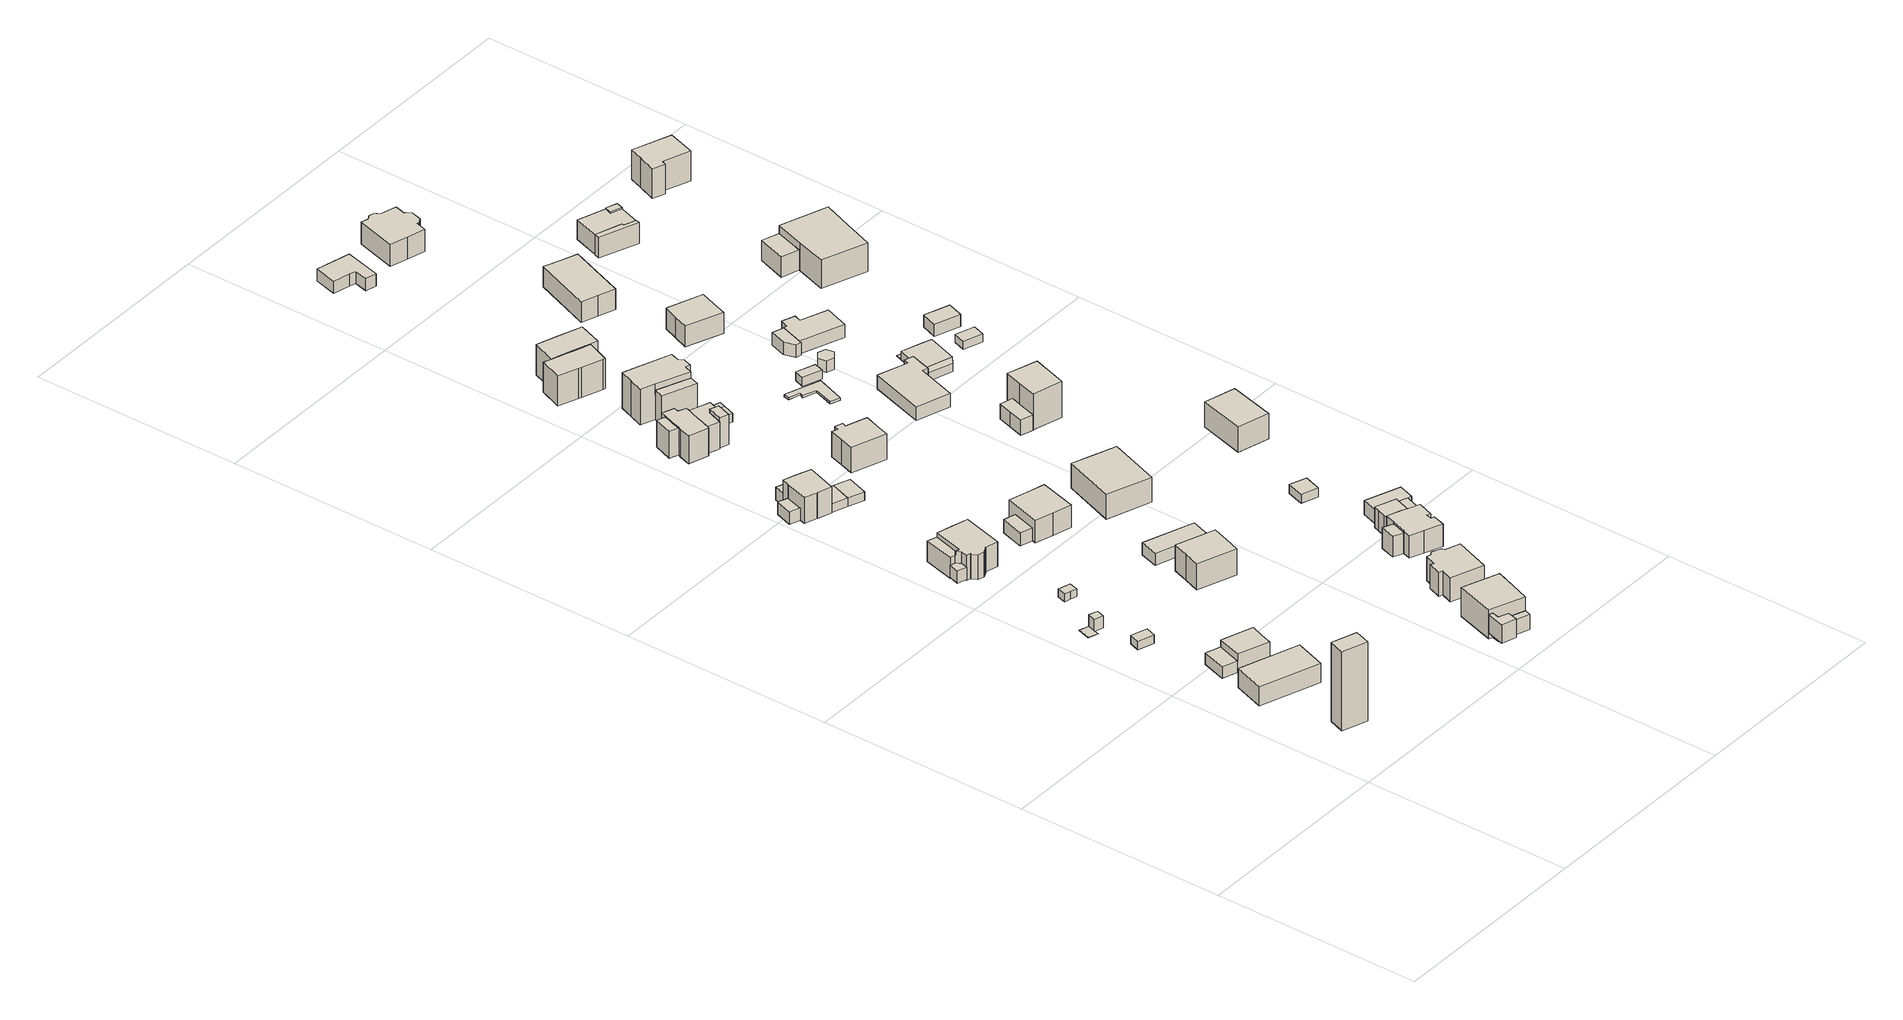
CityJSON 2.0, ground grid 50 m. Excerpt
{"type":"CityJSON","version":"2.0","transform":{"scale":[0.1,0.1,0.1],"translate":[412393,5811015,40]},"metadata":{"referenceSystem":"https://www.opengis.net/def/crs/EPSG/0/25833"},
"CityObjects":{
"building1":{"type":"Building","attributes":{"Gemeindeschluessel":"11000009","BezugspunktDach":"2200","function":"31001_2463","measuredHeight":19.42,"storeysAboveGround":1},"address":[{"country":"Germany","locality":"Berlin","thoroughfareNumber":"43 (1)","thoroughfareName":"Herzfelder Steig"}],"geometry":[{"type":"Solid","lod":"1","boundaries":[[[[0,1,2,3]],[[4,5,6,7]],[[4,7,3,2]],[[5,4,2,1]],[[6,5,1,0]],[[7,6,0,3]]]]}]},
"building2":{"type":"Building","attributes":{"Gemeindeschluessel":"11000009","BezugspunktDach":"2200","function":"31001_1010","measuredHeight":5.77,"storeysAboveGround":1},"address":[{"country":"Germany","locality":"Berlin","thoroughfareNumber":"45","thoroughfareName":"Herzfelder Steig"}],"geometry":[{"type":"Solid","lod":"1","boundaries":[[[[8,9,10,11]],[[12,13,14,15]],[[12,15,11,10]],[[13,12,10,9]],[[14,13,9,8]],[[15,14,8,11]]]]}]},
"building3":{"type":"Building","attributes":{"Gemeindeschluessel":"11000009","BezugspunktDach":"2200","function":"31001_2000","measuredHeight":0.095,"storeysAboveGround":1},"address":[{"country":"Germany","locality":"Berlin","thoroughfareNumber":"51 (2)","thoroughfareName":"Herzfelder Steig"}],"geometry":[{"type":"Solid","lod":"1","boundaries":[[[[16,17,18,19,20]],[[21,22,23,24,25]],[[21,25,20,19]],[[22,21,19,18]],[[23,22,18,17]],[[24,23,17,16]],[[25,24,16,20]]]]}]},
"building4":{"type":"Building","attributes":{"Gemeindeschluessel":"11000009","BezugspunktDach":"2200","function":"31001_1010","measuredHeight":2.14,"storeysAboveGround":1},"address":[{"country":"Germany","locality":"Berlin","thoroughfareNumber":"49","thoroughfareName":"Herzfelder Steig"}],"geometry":[{"type":"Solid","lod":"1","boundaries":[[[[26,27,28,29]],[[30,31,32,33]],[[30,33,29,28]],[[31,30,28,27]],[[32,31,27,26]],[[33,32,26,29]]]]}]},
"building5":{"type":"Building","attributes":{"Gemeindeschluessel":"11000009","function":"31001_1010"},"address":[{"country":"Germany","locality":"Berlin","thoroughfareNumber":"47","thoroughfareName":"Herzfelder Steig"}],"children":["building5-1","building5-2"]},
"building5-1":{"type":"BuildingPart","attributes":{"BezugspunktDach":"2200","measuredHeight":5.78,"storeysAboveGround":2},"parents":["building5"],"geometry":[{"type":"MultiSurface","lod":"1","boundaries":[[[34,35,36,37,38]],[[39,40,41,42,43]],[[44,45,38,37]],[[40,39,37,36]],[[41,40,36,35]],[[42,41,35,34]],[[43,42,34,38]],[[39,43,45,44]]]}]},
"building5-2":{"type":"BuildingPart","attributes":{"BezugspunktDach":"2200","measuredHeight":2.77,"storeysAboveGround":2},"parents":["building5"],"geometry":[{"type":"MultiSurface","lod":"1","boundaries":[[[45,44,46,47]],[[48,49,50,51]],[[48,51,47,46]],[[49,48,46,44]],[[50,49,39,43]],[[51,50,45,47]],[[43,39,44,45]]]}]},
"building6":{"type":"Building","attributes":{"Gemeindeschluessel":"11000009","BezugspunktDach":"2200","function":"51009_1610","measuredHeight":3,"storeysAboveGround":0},"address":[{"country":"Germany","locality":"Berlin"}],"geometry":[{"type":"Solid","lod":"1","boundaries":[[[[52,53,54,55]],[[22,56,57,23]],[[22,23,55,54]],[[56,22,54,53]],[[57,56,53,52]],[[23,57,52,55]]]]}]},
"building7":{"type":"Building","attributes":{"Gemeindeschluessel":"11000009","BezugspunktDach":"2200","function":"51009_1610","measuredHeight":3,"storeysAboveGround":0},"address":[{"country":"Germany","locality":"Berlin"}],"geometry":[{"type":"Solid","lod":"1","boundaries":[[[[58,59,60,61,62]],[[63,64,65,66,67]],[[63,67,62,61]],[[64,63,61,60]],[[65,64,60,59]],[[66,65,59,58]],[[67,66,58,62]]]]}]},
"building8":{"type":"Building","attributes":{"Gemeindeschluessel":"11000009","BezugspunktDach":"2200","function":"31001_1310","measuredHeight":2.53,"storeysAboveGround":1},"address":[{"country":"Germany","locality":"Berlin","thoroughfareNumber":"6 (1)","thoroughfareName":"Hohenberger Steig"}],"geometry":[{"type":"Solid","lod":"1","boundaries":[[[[68,69,70,71,72,73]],[[74,75,76,77,78,79]],[[74,79,73,72]],[[75,74,72,71]],[[76,75,71,70]],[[77,76,70,69]],[[78,77,69,68]],[[79,78,68,73]]]]}]},
"building9":{"type":"Building","attributes":{"Gemeindeschluessel":"11000009","function":"31001_1010"},"address":[{"country":"Germany","locality":"Berlin","thoroughfareNumber":"6","thoroughfareName":"Hohenberger Steig"}],"children":["building9-1","building9-2"]},
"building9-1":{"type":"BuildingPart","attributes":{"BezugspunktDach":"2200","measuredHeight":7.84,"storeysAboveGround":1},"parents":["building9"],"geometry":[{"type":"MultiSurface","lod":"1","boundaries":[[[80,81,82,83,84,85,86,87,88,89,90,91,92,93,94]],[[95,96,97,98,99,100,101,102,103,104,105,106,107,108,109]],[[95,110,111,94,93]],[[112,110,95,93,92]],[[97,96,92,91]],[[98,97,91,90]],[[99,98,90,89]],[[100,99,89,88]],[[101,100,88,87]],[[102,101,87,86]],[[103,102,86,85]],[[104,103,85,84]],[[105,104,84,83]],[[106,105,83,82]],[[107,106,82,81]],[[108,107,81,80]],[[109,108,80,94]],[[111,110,95,109]],[[96,95,110,112]]]}]},
"building9-2":{"type":"BuildingPart","attributes":{"BezugspunktDach":"2200","measuredHeight":5.05,"storeysAboveGround":1},"parents":["building9"],"geometry":[{"type":"Solid","lod":"1","boundaries":[[[[111,110,112,113,114]],[[115,96,95,109,116]],[[115,116,114,113]],[[96,115,113,112]],[[116,109,111,114]],[[95,96,112,110]],[[95,110,111,109]]]]}]},
"building10":{"type":"Building","attributes":{"Gemeindeschluessel":"11000009","BezugspunktDach":"2200","function":"51009_1610","measuredHeight":4.54,"storeysAboveGround":0},"address":[{"country":"Germany","locality":"Berlin"}],"geometry":[{"type":"Solid","lod":"1","boundaries":[[[[117,118,119,120,121,122]],[[123,124,125,126,127,128]],[[123,128,122,121]],[[124,123,121,120]],[[125,124,120,119]],[[126,125,119,118]],[[127,126,118,117]],[[128,127,117,122]]]]}]},
"building11":{"type":"Building","attributes":{"Gemeindeschluessel":"11000009","function":"31001_1010"},"address":[{"country":"Germany","locality":"Berlin","thoroughfareNumber":"3","thoroughfareName":"Hohenberger Steig"}],"children":["building11-1","building11-2"]},
"building11-1":{"type":"BuildingPart","attributes":{"BezugspunktDach":"2200","measuredHeight":8.18,"storeysAboveGround":2},"parents":["building11"],"geometry":[{"type":"MultiSurface","lod":"1","boundaries":[[[129,130,131,132,133,134,135,136,137]],[[138,139,140,141,142,143,144,145,146]],[[147,148,149,146,137,136]],[[150,147,138,136,135]],[[140,139,135,134]],[[141,140,134,133]],[[142,141,133,132]],[[143,142,132,131]],[[144,143,131,130]],[[145,144,130,129]],[[146,145,129,137]],[[138,149,148,147]],[[139,138,147,150]]]}]},
"building11-2":{"type":"BuildingPart","attributes":{"BezugspunktDach":"2200","measuredHeight":3.61,"storeysAboveGround":2},"parents":["building11"],"geometry":[{"type":"MultiSurface","lod":"1","boundaries":[[[148,150,151,152]],[[153,154,155,156]],[[153,156,152,151]],[[154,153,151,150]],[[155,154,139,138,149]],[[156,155,148,152]],[[149,138,147,148]],[[150,147,138,139]]]}]},
"building12":{"type":"Building","attributes":{"Gemeindeschluessel":"11000009","BezugspunktDach":"2200","function":"51009_1610","measuredHeight":3.99,"storeysAboveGround":0},"address":[{"country":"Germany","locality":"Berlin"}],"geometry":[{"type":"Solid","lod":"1","boundaries":[[[[157,158,159,160]],[[161,162,142,140]],[[161,140,160,159]],[[162,161,159,158]],[[142,162,158,157]],[[140,142,157,160]]]]}]},
"building13":{"type":"Building","attributes":{"Gemeindeschluessel":"11000009","BezugspunktDach":"2200","function":"31001_2463","measuredHeight":2.08,"storeysAboveGround":1},"address":[{"country":"Germany","locality":"Berlin","thoroughfareNumber":"3 (1)","thoroughfareName":"Hohenberger Steig"}],"geometry":[{"type":"Solid","lod":"1","boundaries":[[[[163,164,165,166]],[[167,168,169,170]],[[167,170,166,165]],[[168,167,165,164]],[[169,168,164,163]],[[170,169,163,166]]]]}]},
"building14":{"type":"Building","attributes":{"Gemeindeschluessel":"11000009","BezugspunktDach":"2200","function":"31001_2000","measuredHeight":4.33,"storeysAboveGround":1},"address":[{"country":"Germany","locality":"Berlin","thoroughfareNumber":"8 (1)","thoroughfareName":"Hohenberger Steig"}],"geometry":[{"type":"Solid","lod":"1","boundaries":[[[[171,172,173,174]],[[175,176,177,178]],[[175,178,174,173]],[[176,175,173,172]],[[177,176,172,171]],[[178,177,171,174]]]]}]},
"building15":{"type":"Building","attributes":{"Gemeindeschluessel":"11000009","function":"31001_1000"},"address":[{"country":"Germany","locality":"Berlin","thoroughfareNumber":"44","thoroughfareName":"Herzfelder Steig"}],"children":["building15-1","building15-2"]},
"building15-1":{"type":"BuildingPart","attributes":{"BezugspunktDach":"2200","measuredHeight":10.56,"storeysAboveGround":2},"parents":["building15"],"geometry":[{"type":"MultiSurface","lod":"1","boundaries":[[[179,180,181,182]],[[183,184,185,186]],[[183,186,182,181]],[[184,183,181,180]],[[185,184,180,179]],[[186,185,187,188,189,179,182]],[[189,188,187,185]]]}]},
"building15-2":{"type":"BuildingPart","attributes":{"BezugspunktDach":"2200","measuredHeight":3.72,"storeysAboveGround":2},"parents":["building15"],"geometry":[{"type":"Solid","lod":"1","boundaries":[[[[190,189,188,191]],[[187,185,192,193]],[[187,193,191,188]],[[192,185,189,190]],[[193,192,190,191]],[[188,189,185,187]]]]}]},
"building16":{"type":"Building","attributes":{"Gemeindeschluessel":"11000009","BezugspunktDach":"2200","function":"31001_1010","measuredHeight":8.12,"storeysAboveGround":1},"address":[{"country":"Germany","locality":"Berlin","thoroughfareNumber":"51","thoroughfareName":"Herzfelder Steig"}],"geometry":[{"type":"Solid","lod":"1","boundaries":[[[[194,195,196,197,198,199]],[[200,201,202,203,204,205]],[[200,205,199,198]],[[201,200,198,197]],[[202,201,197,196]],[[203,202,196,195]],[[204,203,195,194]],[[205,204,194,199]]]]}]},
"building17":{"type":"Building","attributes":{"Gemeindeschluessel":"11000009","BezugspunktDach":"2200","function":"31001_2463","measuredHeight":2.08,"storeysAboveGround":1},"address":[{"country":"Germany","locality":"Berlin","thoroughfareNumber":"5 (1)","thoroughfareName":"Hohenberger Steig"}],"geometry":[{"type":"Solid","lod":"1","boundaries":[[[[206,207,164,163]],[[168,208,209,169]],[[168,169,163,164]],[[208,168,164,207]],[[209,208,207,206]],[[169,209,206,163]]]]}]},
"building18":{"type":"Building","attributes":{"Gemeindeschluessel":"11000009","BezugspunktDach":"2200","function":"31001_1010","measuredHeight":7.09,"storeysAboveGround":1},"address":[{"country":"Germany","locality":"Berlin","thoroughfareNumber":"8","thoroughfareName":"Hohenberger Steig"}],"geometry":[{"type":"Solid","lod":"1","boundaries":[[[[210,211,212,213,214,215]],[[216,217,218,219,220,221]],[[216,221,215,214]],[[217,216,214,213]],[[218,217,213,212]],[[219,218,212,211]],[[220,219,211,210]],[[221,220,210,215]]]]}]},
"building19":{"type":"Building","attributes":{"Gemeindeschluessel":"11000009","BezugspunktDach":"2200","function":"31001_2000","measuredHeight":3.04,"storeysAboveGround":1},"address":[{"country":"Germany","locality":"Berlin","thoroughfareNumber":"10 (1)","thoroughfareName":"Hohenberger Steig"}],"geometry":[{"type":"Solid","lod":"1","boundaries":[[[[222,223,224,225]],[[226,227,228,229]],[[226,229,225,224]],[[227,226,224,223]],[[228,227,223,222]],[[229,228,222,225]]]]}]},
"building20":{"type":"Building","attributes":{"Gemeindeschluessel":"11000009","function":"31001_1010"},"address":[{"country":"Germany","locality":"Berlin","thoroughfareNumber":"74","thoroughfareName":"Kalkbergeweg"}],"children":["building20-1","building20-2","building20-3"]},
"building20-1":{"type":"BuildingPart","attributes":{"BezugspunktDach":"2200","measuredHeight":7.9,"storeysAboveGround":2},"parents":["building20"],"geometry":[{"type":"MultiSurface","lod":"1","boundaries":[[[230,231,232,233,234,235,236,237,238,239,240,241,242,243,244,245]],[[246,247,248,249,250,251,252,253,254,255,256,257,258,259,260,261]],[[246,261,245,244]],[[247,246,244,243]],[[262,263,243,242]],[[264,262,248,242,241]],[[250,265,264,241,240]],[[251,250,240,239]],[[252,251,239,238]],[[253,252,238,237]],[[254,253,237,236]],[[255,254,236,235]],[[266,267,235,234]],[[268,266,256,234,233]],[[269,268,257,233,232]],[[270,269,258,232,231]],[[260,259,231,230]],[[261,260,230,245]],[[248,247,263,262]],[[249,271,248,262,264]],[[249,264,265,250]],[[256,255,267,266]],[[257,272,256,266,268]],[[258,257,268,269]],[[259,258,269,270]]]}]},
"building20-2":{"type":"BuildingPart","attributes":{"BezugspunktDach":"2200","measuredHeight":6.64,"storeysAboveGround":2},"parents":["building20"],"geometry":[{"type":"MultiSurface","lod":"1","boundaries":[[[263,264,265,273,274]],[[275,250,249,247,276]],[[275,276,274,273]],[[250,275,273,265]],[[276,247,263,274]],[[249,250,265,264]],[[247,277,248,262,263]],[[249,264,262,248]]]}]},
"building20-3":{"type":"BuildingPart","attributes":{"BezugspunktDach":"2200","measuredHeight":6.64,"storeysAboveGround":2},"parents":["building20"],"geometry":[{"type":"MultiSurface","lod":"1","boundaries":[[[278,279,280,281,267,268,270]],[[257,255,282,283,284,285,259]],[[259,270,269,258,257]],[[282,255,267,281]],[[283,282,281,280]],[[284,283,280,279]],[[285,284,279,278]],[[259,285,278,270]],[[257,258,269,268]],[[255,286,256,266,267]],[[257,268,266,256]]]}]},
"building21":{"type":"Building","attributes":{"Gemeindeschluessel":"11000009","BezugspunktDach":"2200","function":"51009_1610","measuredHeight":7.75,"storeysAboveGround":0},"address":[{"country":"Germany","locality":"Berlin"}],"geometry":[{"type":"Solid","lod":"1","boundaries":[[[[287,288,289,290,291]],[[292,293,294,295,296]],[[292,296,291,290]],[[293,292,290,289]],[[294,293,289,288]],[[295,294,288,287]],[[296,295,287,291]]]]}]},
"building22":{"type":"Building","attributes":{"Gemeindeschluessel":"11000009","BezugspunktDach":"2200","function":"31001_1010","measuredHeight":7.86,"storeysAboveGround":1},"address":[{"country":"Germany","locality":"Berlin","thoroughfareNumber":"48","thoroughfareName":"Herzfelder Steig"}],"geometry":[{"type":"Solid","lod":"1","boundaries":[[[[297,298,299,300,301,302,303,304,305,306,307,308,309]],[[310,311,312,313,314,315,316,317,318,319,320,321,322]],[[310,322,309,308]],[[311,310,308,307]],[[312,311,307,306]],[[313,312,306,305]],[[314,313,305,304]],[[315,314,304,303]],[[316,315,303,302]],[[317,316,302,301]],[[318,317,301,300]],[[319,318,300,299]],[[320,319,299,298]],[[321,320,298,297]],[[322,321,297,309]]]]}]},
"building23":{"type":"Building","attributes":{"Gemeindeschluessel":"11000009","BezugspunktDach":"2200","function":"31001_1010","measuredHeight":8.2,"storeysAboveGround":2},"address":[{"country":"Germany","locality":"Berlin","thoroughfareNumber":"5","thoroughfareName":"Hohenberger Steig"}],"geometry":[{"type":"Solid","lod":"1","boundaries":[[[[323,324,325,326,327,328,329,330,331,332]],[[333,334,335,336,337,338,339,340,341,342]],[[333,342,332,331]],[[334,333,331,330]],[[335,334,330,329]],[[336,335,329,328]],[[337,336,328,327]],[[338,337,327,326]],[[339,338,326,325]],[[340,339,325,324]],[[341,340,324,323]],[[342,341,323,332]]]]}]},
"building24":{"type":"Building","attributes":{"Gemeindeschluessel":"11000009","function":"31001_1010"},"address":[{"country":"Germany","locality":"Berlin","thoroughfareNumber":"78","thoroughfareName":"Kalkbergeweg"}],"children":["building24-1","building24-2"]},
"building24-1":{"type":"BuildingPart","attributes":{"BezugspunktDach":"2200","measuredHeight":10.21,"storeysAboveGround":2},"parents":["building24"],"geometry":[{"type":"MultiSurface","lod":"1","boundaries":[[[343,344,345,346,347,348,349,350,351,352,353]],[[354,355,356,357,358,359,360,361,362,363,364]],[[354,364,353,352]],[[355,354,352,351]],[[356,355,351,350]],[[357,356,350,349]],[[358,357,349,348]],[[359,358,348,347]],[[360,359,347,346]],[[361,360,346,345]],[[362,361,345,344]],[[365,366,367,362,344,343]],[[364,363,343,353]],[[363,362,367,366,365]]]}]},
"building24-2":{"type":"BuildingPart","attributes":{"BezugspunktDach":"2200","measuredHeight":7.32,"storeysAboveGround":2},"parents":["building24"],"geometry":[{"type":"Solid","lod":"1","boundaries":[[[[368,367,366,369]],[[363,362,370,371]],[[363,371,369,366]],[[370,362,367,368]],[[371,370,368,369]],[[363,366,367,362]]]]}]},
"building25":{"type":"Building","attributes":{"Gemeindeschluessel":"11000009","BezugspunktDach":"2200","function":"31001_2000","measuredHeight":2.1,"storeysAboveGround":1},"address":[{"country":"Germany","locality":"Berlin","thoroughfareNumber":"74 (2)","thoroughfareName":"Kalkbergeweg"}],"geometry":[{"type":"Solid","lod":"1","boundaries":[[[[372,373,374,375]],[[376,377,378,379]],[[376,379,375,374]],[[377,376,374,373]],[[378,377,373,372]],[[379,378,372,375]]]]}]},
"building26":{"type":"Building","attributes":{"Gemeindeschluessel":"11000009","BezugspunktDach":"2200","function":"31001_1010","measuredHeight":7.75,"storeysAboveGround":1},"address":[{"country":"Germany","locality":"Berlin","thoroughfareNumber":"10","thoroughfareName":"Hohenberger Steig"}],"geometry":[{"type":"Solid","lod":"1","boundaries":[[[[380,381,382,383,384]],[[385,386,387,388,389]],[[385,389,384,383]],[[386,385,383,382]],[[387,386,382,381]],[[388,387,381,380]],[[389,388,380,384]]]]}]},
"building27":{"type":"Building","attributes":{"Gemeindeschluessel":"11000009","BezugspunktDach":"2200","function":"51009_1610","measuredHeight":4.2,"storeysAboveGround":0},"address":[{"country":"Germany","locality":"Berlin"}],"geometry":[{"type":"Solid","lod":"1","boundaries":[[[[390,391,392,393,394]],[[337,395,396,339,338]],[[337,338,394,393]],[[395,337,393,392]],[[396,395,392,391]],[[339,396,391,390]],[[338,339,390,394]]]]}]},
"building28":{"type":"Building","attributes":{"Gemeindeschluessel":"11000009","function":"31001_1010"},"address":[{"country":"Germany","locality":"Berlin","thoroughfareNumber":"80, 80A","thoroughfareName":"Kalkbergeweg"}],"children":["building28-1","building28-2"]},
"building28-1":{"type":"BuildingPart","attributes":{"BezugspunktDach":"2200","measuredHeight":9.46,"storeysAboveGround":1},"parents":["building28"],"geometry":[{"type":"MultiSurface","lod":"1","boundaries":[[[397,398,399,400,401,402,403]],[[404,405,406,407,408,409,410]],[[404,410,403,402]],[[405,404,402,401]],[[406,405,401,400]],[[407,406,400,399]],[[408,407,399,398]],[[411,412,398,397]],[[413,414,411,397,403]],[[409,408,412,411]],[[410,415,414,413]],[[415,416,409,411,414]]]}]},
"building28-2":{"type":"BuildingPart","attributes":{"BezugspunktDach":"2200","measuredHeight":9.16,"storeysAboveGround":1},"parents":["building28"],"geometry":[{"type":"MultiSurface","lod":"1","boundaries":[[[417,418,419,420,412,414,413,421,422,423]],[[424,425,410,415,408,426,427,428,429,430]],[[424,430,423,422]],[[425,424,422,421]],[[410,425,421,413]],[[426,408,412,420]],[[427,426,420,419]],[[428,427,419,418]],[[429,428,418,417]],[[430,429,417,423]],[[415,410,413,414]],[[408,409,411,412]],[[415,414,411,409,431]]]}]},
"building29":{"type":"Building","attributes":{"Gemeindeschluessel":"11000009","BezugspunktDach":"2200","function":"51009_1610","measuredHeight":2.1,"storeysAboveGround":0},"address":[{"country":"Germany","locality":"Berlin"}],"geometry":[{"type":"Solid","lod":"1","boundaries":[[[[373,432,433,374]],[[434,435,377,376]],[[434,376,374,433]],[[435,434,433,432]],[[377,435,432,373]],[[376,377,373,374]]]]}]},
"building30":{"type":"Building","attributes":{"Gemeindeschluessel":"11000009","function":"31001_1010"},"address":[{"country":"Germany","locality":"Berlin","thoroughfareNumber":"50","thoroughfareName":"Herzfelder Steig"}],"children":["building30-1","building30-2","building30-3"]},
"building30-1":{"type":"BuildingPart","attributes":{"BezugspunktDach":"2200","measuredHeight":6.39,"storeysAboveGround":1},"parents":["building30"],"geometry":[{"type":"MultiSurface","lod":"1","boundaries":[[[436,437,438,439,440,441,442,443,444,445,446,447,448,449,450]],[[451,452,453,454,455,456,457,458,459,460,461,462,463,464,465]],[[451,465,450,449]],[[452,451,449,448]],[[466,467,448,447]],[[454,453,447,446]],[[455,454,446,445]],[[468,469,455,445,444]],[[470,468,456,444,443]],[[458,457,443,442]],[[459,458,442,441]],[[460,459,441,440]],[[461,460,440,439]],[[462,461,439,438]],[[463,462,438,437]],[[464,463,437,436]],[[465,464,436,450]],[[453,452,467,466]],[[456,455,469,468]],[[457,456,468,470]]]}]},
"building30-2":{"type":"BuildingPart","attributes":{"BezugspunktDach":"2200","measuredHeight":5.06,"storeysAboveGround":1},"parents":["building30"],"geometry":[{"type":"MultiSurface","lod":"1","boundaries":[[[470,471,472,473,474,469]],[[475,476,477,478,457,455]],[[475,455,469,474]],[[476,475,474,473]],[[477,476,473,472]],[[478,477,472,471]],[[457,478,471,470]],[[457,456,455]],[[455,456,468,469,479]],[[470,468,456,457]]]}]},
"building30-3":{"type":"BuildingPart","attributes":{"BezugspunktDach":"2200","measuredHeight":5.06,"storeysAboveGround":1},"parents":["building30"],"geometry":[{"type":"Solid","lod":"1","boundaries":[[[[480,467,466,481,482]],[[483,453,452,451,484]],[[483,484,482,481]],[[453,483,481,466]],[[451,452,467,480]],[[484,451,480,482]],[[452,453,466,467]]]]}]},
"building31":{"type":"Building","attributes":{"Gemeindeschluessel":"11000009","BezugspunktDach":"2200","function":"31001_1313","measuredHeight":4,"storeysAboveGround":1},"address":[{"country":"Germany","locality":"Berlin","thoroughfareNumber":"81 (2)","thoroughfareName":"Kalkbergeweg"}],"geometry":[{"type":"Solid","lod":"1","boundaries":[[[[485,486,487,488,489,490,491,492]],[[493,494,495,496,497,498,499,500]],[[493,500,492,491]],[[494,493,491,490]],[[495,494,490,489]],[[496,495,489,488]],[[497,496,488,487]],[[498,497,487,486]],[[499,498,486,485]],[[500,499,485,492]]]]}]},
"building32":{"type":"Building","attributes":{"Gemeindeschluessel":"11000009","BezugspunktDach":"2200","function":"31001_2000","measuredHeight":2.12,"storeysAboveGround":1},"address":[{"country":"Germany","locality":"Berlin","thoroughfareNumber":"12 (1)","thoroughfareName":"Hohenberger Steig"}],"geometry":[{"type":"Solid","lod":"1","boundaries":[[[[501,502,503,504]],[[505,506,507,508]],[[505,508,504,503]],[[506,505,503,502]],[[507,506,502,501]],[[508,507,501,504]]]]}]},
"building33":{"type":"Building","attributes":{"Gemeindeschluessel":"11000009","BezugspunktDach":"2200","function":"31001_2000","measuredHeight":0.642,"storeysAboveGround":1},"address":[{"country":"Germany","locality":"Berlin","thoroughfareNumber":"5 (2)","thoroughfareName":"Hohenberger Steig"}],"geometry":[{"type":"Solid","lod":"1","boundaries":[[[[509,510,511,512,513,514,515,516]],[[517,518,519,520,521,522,523,524]],[[517,524,516,515]],[[518,517,515,514]],[[519,518,514,513]],[[520,519,513,512]],[[521,520,512,511]],[[522,521,511,510]],[[523,522,510,509]],[[524,523,509,516]]]]}]},
"building34":{"type":"Building","attributes":{"Gemeindeschluessel":"11000009","BezugspunktDach":"2200","function":"31001_1010","measuredHeight":2.57,"storeysAboveGround":1},"address":[{"country":"Germany","locality":"Berlin","thoroughfareNumber":"50 (1)","thoroughfareName":"Herzfelder Steig"}],"geometry":[{"type":"Solid","lod":"1","boundaries":[[[[525,526,527,528]],[[529,530,531,532]],[[529,532,528,527]],[[530,529,527,526]],[[531,530,526,525]],[[532,531,525,528]]]]}]},
"building35":{"type":"Building","attributes":{"Gemeindeschluessel":"11000009","BezugspunktDach":"2200","function":"31001_2000","measuredHeight":3.39,"storeysAboveGround":1},"address":[{"country":"Germany","locality":"Berlin","thoroughfareNumber":"50 (2)","thoroughfareName":"Herzfelder Steig"}],"geometry":[{"type":"Solid","lod":"1","boundaries":[[[[527,526,533,534,535,536]],[[537,538,539,540,541,542]],[[537,542,536,535]],[[538,537,535,534]],[[539,538,534,533]],[[540,539,533,526]],[[541,540,526,527]],[[542,541,527,536]]]]}]},
"building36":{"type":"Building","attributes":{"Gemeindeschluessel":"11000009","BezugspunktDach":"2200","function":"31001_2000","measuredHeight":4.72,"storeysAboveGround":1},"address":[{"country":"Germany","locality":"Berlin","thoroughfareNumber":"9 (1)","thoroughfareName":"Hohenberger Steig"}],"geometry":[{"type":"Solid","lod":"1","boundaries":[[[[543,544,545,546,547,548]],[[549,550,551,552,553,554]],[[549,554,548,547]],[[550,549,547,546]],[[551,550,546,545]],[[552,551,545,544]],[[553,552,544,543]],[[554,553,543,548]]]]}]},
"building37":{"type":"Building","attributes":{"Gemeindeschluessel":"11000009","BezugspunktDach":"2200","function":"31001_2000","measuredHeight":2.19,"storeysAboveGround":1},"address":[{"country":"Germany","locality":"Berlin","thoroughfareNumber":"57 (3)","thoroughfareName":"Herzfelder Steig"}],"geometry":[{"type":"Solid","lod":"1","boundaries":[[[[555,556,557,558]],[[559,560,561,562]],[[559,562,558,557]],[[560,559,557,556]],[[561,560,556,555]],[[562,561,555,558]]]]}]},
"building38":{"type":"Building","attributes":{"Gemeindeschluessel":"11000009","BezugspunktDach":"2200","function":"31001_1010","measuredHeight":4.77,"storeysAboveGround":1},"address":[{"country":"Germany","locality":"Berlin","thoroughfareNumber":"7","thoroughfareName":"Hohenberger Steig"}],"geometry":[{"type":"Solid","lod":"1","boundaries":[[[[563,564,565,566,567,568,569,570,571]],[[572,573,574,575,576,577,578,579,580]],[[572,580,571,570]],[[573,572,570,569]],[[574,573,569,568]],[[575,574,568,567]],[[576,575,567,566]],[[577,576,566,565]],[[578,577,565,564]],[[579,578,564,563]],[[580,579,563,571]]]]}]},
"building39":{"type":"Building","attributes":{"Gemeindeschluessel":"11000009","BezugspunktDach":"2200","function":"31001_1010","measuredHeight":11.28,"storeysAboveGround":2},"address":[{"country":"Germany","locality":"Berlin","thoroughfareNumber":"9","thoroughfareName":"Hohenberger Steig"}],"geometry":[{"type":"Solid","lod":"1","boundaries":[[[[581,582,583,584,585,586,587]],[[588,589,590,591,592,593,594]],[[588,594,587,586]],[[589,588,586,585]],[[590,589,585,584]],[[591,590,584,583]],[[592,591,583,582]],[[593,592,582,581]],[[594,593,581,587]]]]}]},
"building40":{"type":"Building","attributes":{"Gemeindeschluessel":"11000009","BezugspunktDach":"2200","function":"31001_2000","measuredHeight":2.96,"storeysAboveGround":1},"address":[{"country":"Germany","locality":"Berlin","thoroughfareNumber":"57 (2)","thoroughfareName":"Herzfelder Steig"}],"geometry":[{"type":"Solid","lod":"1","boundaries":[[[[595,596,597,598,599,600]],[[601,602,603,604,605,606]],[[601,606,600,599]],[[602,601,599,598]],[[603,602,598,597]],[[604,603,597,596]],[[605,604,596,595]],[[606,605,595,600]]]]}]},
"building41":{"type":"Building","attributes":{"Gemeindeschluessel":"11000009","BezugspunktDach":"2200","function":"31001_1010","measuredHeight":7.72,"storeysAboveGround":1},"address":[{"country":"Germany","locality":"Berlin","thoroughfareNumber":"83","thoroughfareName":"Kalkbergeweg"}],"geometry":[{"type":"Solid","lod":"1","boundaries":[[[[607,608,609,610,611,612,613,614,615,616,617,618,619,620,621,622]],[[623,624,625,626,627,628,629,630,631,632,633,634,635,636,637,638]],[[623,638,622,621]],[[624,623,621,620]],[[625,624,620,619]],[[626,625,619,618]],[[627,626,618,617]],[[628,627,617,616]],[[629,628,616,615]],[[630,629,615,614]],[[631,630,614,613]],[[632,631,613,612]],[[633,632,612,611]],[[634,633,611,610]],[[635,634,610,609]],[[636,635,609,608]],[[637,636,608,607]],[[638,637,607,622]]]]}]},
"building42":{"type":"Building","attributes":{"Gemeindeschluessel":"11000009","BezugspunktDach":"2200","function":"31001_2000","measuredHeight":6.4,"storeysAboveGround":1},"address":[{"country":"Germany","locality":"Berlin","thoroughfareNumber":"59 (1)","thoroughfareName":"Herzfelder Steig"}],"geometry":[{"type":"Solid","lod":"1","boundaries":[[[[639,640,641,642,643,644]],[[645,646,647,648,649,650]],[[645,650,644,643]],[[646,645,643,642]],[[647,646,642,641]],[[648,647,641,640]],[[649,648,640,639]],[[650,649,639,644]]]]}]},
"building43":{"type":"Building","attributes":{"Gemeindeschluessel":"11000009","BezugspunktDach":"2200","function":"31001_1010","measuredHeight":5.65,"storeysAboveGround":1},"address":[{"country":"Germany","locality":"Berlin","thoroughfareNumber":"82","thoroughfareName":"Kalkbergeweg"}],"geometry":[{"type":"Solid","lod":"1","boundaries":[[[[651,652,653,654,655,656]],[[657,658,659,660,661,662]],[[657,662,656,655]],[[658,657,655,654]],[[659,658,654,653]],[[660,659,653,652]],[[661,660,652,651]],[[662,661,651,656]]]]}]},
"building44":{"type":"Building","attributes":{"Gemeindeschluessel":"11000009","BezugspunktDach":"2200","function":"31001_1010","measuredHeight":7.66,"storeysAboveGround":1},"address":[{"country":"Germany","locality":"Berlin","thoroughfareNumber":"12","thoroughfareName":"Hohenberger Steig"}],"geometry":[{"type":"Solid","lod":"1","boundaries":[[[[663,664,665,666,667]],[[668,669,670,671,672]],[[668,672,667,666]],[[669,668,666,665]],[[670,669,665,664]],[[671,670,664,663]],[[672,671,663,667]]]]}]},
"building45":{"type":"Building","attributes":{"Gemeindeschluessel":"11000009","BezugspunktDach":"2200","function":"51009_1610","measuredHeight":2.04,"storeysAboveGround":0},"address":[{"country":"Germany","locality":"Berlin"}],"geometry":[{"type":"Solid","lod":"1","boundaries":[[[[673,674,675,676]],[[677,678,679,680]],[[677,680,676,675]],[[678,677,675,674]],[[679,678,674,673]],[[680,679,673,676]]]]}]},
"building46":{"type":"Building","attributes":{"Gemeindeschluessel":"11000009","function":"31001_1010"},"address":[{"country":"Germany","locality":"Berlin","thoroughfareNumber":"57","thoroughfareName":"Herzfelder Steig"}],"children":["building46-1","building46-2"]},
"building46-1":{"type":"BuildingPart","attributes":{"BezugspunktDach":"2200","measuredHeight":3.62,"storeysAboveGround":1},"parents":["building46"],"geometry":[{"type":"MultiSurface","lod":"1","boundaries":[[[681,682,683,684,685,686,687,688,689]],[[690,691,692,693,694,695,696,697,698]],[[699,700,698,689,688]],[[691,690,688,687]],[[692,691,687,686]],[[693,692,686,685]],[[694,693,685,684]],[[695,694,684,683]],[[696,695,683,682]],[[697,696,682,681]],[[698,697,681,689]],[[690,698,700,699]]]}]},
"building46-2":{"type":"BuildingPart","attributes":{"BezugspunktDach":"2200","measuredHeight":3.04,"storeysAboveGround":1},"parents":["building46"],"geometry":[{"type":"Solid","lod":"1","boundaries":[[[[701,702,700,699,703,704]],[[705,690,698,706,707,708]],[[705,708,704,703]],[[690,705,703,699]],[[706,698,700,702]],[[707,706,702,701]],[[708,707,701,704]],[[690,699,700,698]]]]}]},
"building47":{"type":"Building","attributes":{"Gemeindeschluessel":"11000009","BezugspunktDach":"2200","function":"31001_2000","measuredHeight":2.13,"storeysAboveGround":1},"address":[{"country":"Germany","locality":"Berlin","thoroughfareNumber":"7 (1)","thoroughfareName":"Hohenberger Steig"}],"geometry":[{"type":"Solid","lod":"1","boundaries":[[[[674,709,710,711,712,675]],[[713,714,715,716,717,718]],[[713,718,675,712]],[[714,713,712,711]],[[715,714,711,710]],[[716,715,710,709]],[[717,716,709,674]],[[718,717,674,675]]]]}]},
"building48":{"type":"Building","attributes":{"Gemeindeschluessel":"11000009","BezugspunktDach":"2200","function":"31001_2000","measuredHeight":0.101,"storeysAboveGround":1},"address":[{"country":"Germany","locality":"Berlin","thoroughfareNumber":"7 (2)","thoroughfareName":"Hohenberger Steig"}],"geometry":[{"type":"Solid","lod":"1","boundaries":[[[[719,720,721,722]],[[723,724,715,714]],[[723,714,722,721]],[[724,723,721,720]],[[715,724,720,719]],[[714,715,719,722]]]]}]},
"building49":{"type":"Building","attributes":{"Gemeindeschluessel":"11000009","BezugspunktDach":"2200","function":"31001_2000","measuredHeight":2.38,"storeysAboveGround":1},"address":[{"country":"Germany","locality":"Berlin","thoroughfareNumber":"7 (3)","thoroughfareName":"Hohenberger Steig"}],"geometry":[{"type":"Solid","lod":"1","boundaries":[[[[725,726,727,728,729]],[[730,731,732,733,734]],[[730,734,729,728]],[[731,730,728,727]],[[732,731,727,726]],[[733,732,726,725]],[[734,733,725,729]]]]}]},
"building50":{"type":"Building","attributes":{"Gemeindeschluessel":"11000009","BezugspunktDach":"2200","function":"51009_1610","measuredHeight":5.12,"storeysAboveGround":0},"address":[{"country":"Germany","locality":"Berlin"}],"geometry":[{"type":"Solid","lod":"1","boundaries":[[[[735,736,737,738,739,740]],[[741,742,743,744,745,746]],[[741,746,740,739]],[[742,741,739,738]],[[743,742,738,737]],[[744,743,737,736]],[[745,744,736,735]],[[746,745,735,740]]]]}]},
"building51":{"type":"Building","attributes":{"Gemeindeschluessel":"11000009","BezugspunktDach":"2200","function":"31001_2463","measuredHeight":3.01,"storeysAboveGround":1},"address":[{"country":"Germany","locality":"Berlin","thoroughfareNumber":"57 (1)","thoroughfareName":"Herzfelder Steig"}],"geometry":[{"type":"Solid","lod":"1","boundaries":[[[[747,748,749,750]],[[751,752,753,754]],[[751,754,750,749]],[[752,751,749,748]],[[753,752,748,747]],[[754,753,747,750]]]]}]},
"building52":{"type":"Building","attributes":{"Gemeindeschluessel":"11000009","BezugspunktDach":"2200","function":"31001_1312","measuredHeight":4.84,"storeysAboveGround":2},"address":[{"country":"Germany","locality":"Berlin","thoroughfareNumber":"86","thoroughfareName":"Kalkbergeweg"}],"geometry":[{"type":"Solid","lod":"1","boundaries":[[[[755,756,757,758,759,760,761,762]],[[763,764,765,766,767,768,769,770]],[[763,770,762,761]],[[764,763,761,760]],[[765,764,760,759]],[[766,765,759,758]],[[767,766,758,757]],[[768,767,757,756]],[[769,768,756,755]],[[770,769,755,762]]]]}]},
"building53":{"type":"Building","attributes":{"Gemeindeschluessel":"11000009","BezugspunktDach":"2200","function":"51009_1610","measuredHeight":4.25,"storeysAboveGround":0},"address":[{"country":"Germany","locality":"Berlin"}],"geometry":[{"type":"Solid","lod":"1","boundaries":[[[[771,772,773,774]],[[775,776,777,778]],[[775,778,774,773]],[[776,775,773,772]],[[777,776,772,771]],[[778,777,771,774]]]]}]},
"building54":{"type":"Building","attributes":{"Gemeindeschluessel":"11000009","function":"31001_1010"},"address":[{"country":"Germany","locality":"Berlin","thoroughfareNumber":"59","thoroughfareName":"Herzfelder Steig"}],"children":["building54-1","building54-2"]},
"building54-1":{"type":"BuildingPart","attributes":{"BezugspunktDach":"2200","measuredHeight":9.24,"storeysAboveGround":2},"parents":["building54"],"geometry":[{"type":"MultiSurface","lod":"1","boundaries":[[[779,780,781,782,783,784]],[[785,786,787,788,789,790]],[[785,790,784,783]],[[786,791,792,793,785,783,782]],[[787,786,782,781]],[[788,787,781,780]],[[789,788,780,779]],[[790,789,779,784]],[[793,792,791,786]]]}]},
"building54-2":{"type":"BuildingPart","attributes":{"BezugspunktDach":"2200","measuredHeight":6.06,"storeysAboveGround":2},"parents":["building54"],"geometry":[{"type":"Solid","lod":"1","boundaries":[[[[792,791,794,795]],[[796,786,793,797]],[[796,797,795,794]],[[786,796,794,791]],[[797,793,792,795]],[[793,786,791,792]]]]}]},
"building55":{"type":"Building","attributes":{"Gemeindeschluessel":"11000009","BezugspunktDach":"2200","function":"31001_1010","measuredHeight":9.3,"storeysAboveGround":1},"address":[{"country":"Germany","locality":"Berlin","thoroughfareNumber":"88","thoroughfareName":"Kalkbergeweg"}],"geometry":[{"type":"Solid","lod":"1","boundaries":[[[[798,799,800,801,802,803,804,805]],[[806,807,808,809,810,811,812,813]],[[806,813,805,804]],[[807,806,804,803]],[[808,807,803,802]],[[809,808,802,801]],[[810,809,801,800]],[[811,810,800,799]],[[812,811,799,798]],[[813,812,798,805]]]]}]}
},
"vertices":[
[137,105,236],[150,143,236],[91,163,236],[78,126,236],[91,163,41],[150,143,41],[137,105,41],[78,126,41],
[191,266,84],[217,340,84],[76,388,84],[50,315,84],[76,388,37],[217,340,37],[191,266,37],[50,315,37],
[67,737,26],[70,749,26],[76,768,26],[54,775,26],[44,745,26],[54,775,25],[76,768,25],[70,749,25],[67,737,25],[44,745,25],
[110,628,46],[118,652,46],[80,664,46],[72,640,46],[80,664,25],[118,652,25],[110,628,25],[72,640,25],
[203,405,71],[213,434,71],[224,463,71],[149,488,71],[130,431,71],[149,488,28],[224,463,28],[213,434,28],[203,405,28],[130,431,28],[149,488,54],[130,431,54],
[113,500,54],[94,443,54],[113,500,26],[149,488,26],[130,431,26],[94,443,26],
[90,742,55],[96,761,55],[76,768,55],[70,749,55],[96,761,25],[90,742,25],
[64,1069,50],[68,1085,50],[62,1097,50],[49,1100,50],[42,1076,50],[49,1100,20],[62,1097,20],[68,1085,20],[64,1069,20],[42,1076,20],
[131,856,44],[146,852,44],[151,873,44],[137,877,44],[122,881,44],[116,860,44],[122,881,25],[137,877,25],[151,873,25],[146,852,25],[131,856,25],[116,860,25],
[68,1085,79],[64,1069,79],[74,1067,79],[73,1065,79],[80,1052,79],[95,1048,79],[100,1051,79],[108,1055,79],[109,1057,79],[140,1049,79],[166,1145,79],[129,1155,79],[91,1165,79],[71,1094,79],[62,1097,79],[71,1094,18],[91,1165,18],[129,1155,18],[166,1145,18],[140,1049,18],[109,1057,18],[108,1055,18],[100,1051,18],[95,1048,18],[80,1052,18],[73,1065,18],[74,1067,18],[64,1069,18],[68,1085,18],[62,1097,18],[71,1094,69],[62,1097,69],[91,1165,69],
[68,1172,69],[49,1100,69],[68,1172,18],[49,1100,18],
[503,8,130],[510,32,130],[486,41,130],[491,58,130],[482,61,130],[469,19,130],[482,61,84],[491,58,84],[486,41,84],[510,32,84],[503,8,84],[469,19,84],
[57,1444,78],[59,1444,78],[91,1433,78],[115,1503,78],[83,1515,78],[51,1526,78],[45,1508,78],[44,1506,78],[28,1455,78],[44,1506,14],[45,1508,14],[51,1526,14],[83,1515,14],[115,1503,14],[91,1433,14],[59,1444,14],[57,1444,14],[28,1455,14],[44,1506,44],[32,1468,44],[32,1468,14],[45,1508,44],
[22,1517,44],[8,1478,44],[22,1517,13],[45,1508,13],[32,1468,13],[8,1478,13],
[115,1503,45],[124,1527,45],[59,1551,45],[51,1526,45],[59,1551,14],[124,1527,14],
[127,1420,36],[145,1470,36],[108,1483,36],[91,1433,36],[108,1483,15],[145,1470,15],[127,1420,15],[91,1433,15],
[248,1043,56],[264,1099,56],[236,1106,56],[219,1052,56],[236,1106,23],[264,1099,23],[248,1043,23],[219,1052,23],
[564,31,141],[597,122,141],[511,154,141],[482,61,141],[511,154,70],[597,122,70],[564,31,70],[482,61,70],[491,58,70],[491,58,107],[564,31,107],
[558,15,107],[486,41,107],[558,15,70],[486,41,70],
[398,638,93],[412,675,93],[425,713,93],[334,745,93],[320,707,93],[307,670,93],[320,707,29],[334,745,29],[425,713,29],[412,675,29],[398,638,29],[307,670,29],
[165,1406,36],[183,1456,36],[183,1456,15],[165,1406,15],
[288,1020,80],[332,1008,80],[356,1095,80],[313,1107,80],[270,1119,80],[245,1033,80],[270,1119,25],[313,1107,25],[356,1095,25],[332,1008,25],[288,1020,25],[245,1033,25],
[444,750,58],[458,792,58],[339,833,58],[325,790,58],[339,833,28],[458,792,28],[444,750,28],[325,790,28],
[104,1756,79],[107,1763,79],[113,1780,79],[118,1796,79],[123,1809,79],[130,1828,79],[131,1833,79],[113,1841,79],[116,1852,79],[88,1863,79],[84,1851,79],[85,1850,79],[76,1825,79],[70,1806,79],[66,1797,79],[57,1771,79],[66,1797,10],[70,1806,10],[76,1825,10],[85,1850,10],[84,1851,10],[88,1863,10],[116,1852,10],[113,1841,10],[131,1833,10],[130,1828,10],[123,1809,10],[118,1796,10],[113,1780,10],[107,1763,10],[104,1756,10],[57,1771,10],[76,1825,76],[70,1806,76],[85,1850,76],[84,1851,76],[123,1809,76],[130,1828,76],[118,1796,76],[113,1780,76],[107,1763,76],[81,1838,10],[120,1800,10],
[65,1858,76],[49,1814,76],[65,1858,10],[49,1814,10],[72,1813,10],
[137,1753,76],[150,1788,76],[170,1781,76],[180,1810,76],[180,1810,10],[170,1781,10],[150,1788,10],[137,1753,10],[125,1816,10],
[158,1746,86],[170,1781,86],[160,1784,86],[150,1788,86],[137,1753,86],[150,1788,12],[160,1784,12],[170,1781,12],[158,1746,12],[137,1753,12],
[638,192,108],[669,277,108],[635,289,108],[632,295,108],[631,298,108],[610,306,108],[602,301,108],[593,304,108],[583,277,108],[574,281,108],[563,250,108],[572,247,108],[562,220,108],[572,247,49],[563,250,49],[574,281,49],[583,277,49],[593,304,49],[602,301,49],[610,306,49],[631,298,49],[632,295,49],[635,289,49],[669,277,49],[638,192,49],[562,220,49],
[307,1458,78],[317,1491,78],[328,1524,78],[278,1541,78],[282,1551,78],[264,1557,78],[260,1546,78],[246,1551,78],[236,1518,78],[226,1486,78],[236,1518,15],[246,1551,15],[260,1546,15],[264,1557,15],[282,1551,15],[278,1541,15],[328,1524,15],[317,1491,15],[307,1458,15],[226,1486,15],
[137,1917,100],[215,1886,100],[222,1905,100],[233,1901,100],[238,1916,100],[240,1922,100],[233,1932,100],[240,1954,100],[129,1994,100],[116,1962,100],[104,1930,100],[116,1962,12],[129,1994,12],[240,1954,12],[233,1932,12],[240,1922,12],[238,1916,12],[233,1901,12],[222,1905,12],[215,1886,12],[137,1917,12],[104,1930,12],[137,1917,74],[137,1917,85],[215,1886,85],
[208,1864,85],[129,1894,85],[208,1864,12],[129,1894,12],
[226,1788,33],[236,1816,33],[207,1827,33],[197,1798,33],[207,1827,12],[236,1816,12],[226,1788,12],[197,1798,12],
[496,929,91],[539,1051,91],[487,1069,91],[436,1088,91],[392,965,91],[436,1088,30],[487,1069,30],[539,1051,30],[496,929,30],[392,965,30],
[328,1524,54],[337,1551,54],[287,1567,54],[282,1551,54],[278,1541,54],[287,1567,15],[337,1551,15],
[142,2126,92],[179,2114,92],[196,2108,92],[216,2163,92],[164,2181,92],[111,2199,92],[89,2145,92],[111,2199,17],[164,2181,17],[216,2163,17],[196,2108,17],[179,2114,17],[142,2126,17],[89,2145,17],[142,2126,91],[179,2114,91],[89,2145,91],[125,2133,91],[125,2133,17],[141,2127,17],
[97,2081,91],[103,2078,91],[152,2060,91],[157,2059,91],[89,2144,91],[71,2151,91],[50,2098,91],[71,2151,17],[89,2144,17],[157,2059,17],[152,2060,17],[103,2078,17],[97,2081,17],[50,2098,17],[142,2127,17],
[241,1831,33],[211,1841,33],[211,1841,12],[241,1831,12],
[703,394,72],[744,378,72],[753,407,72],[745,410,72],[749,423,72],[757,419,72],[771,457,72],[746,467,72],[730,474,72],[698,486,72],[690,461,72],[689,461,72],[677,426,72],[676,426,72],[670,407,72],[676,426,17],[677,426,17],[689,461,17],[690,461,17],[698,486,17],[730,474,17],[746,467,17],[771,457,17],[757,419,17],[749,423,17],[745,410,17],[753,407,17],[744,378,17],[703,394,17],[670,407,17],[689,461,68],[677,426,68],[730,474,68],[698,486,68],[746,467,68],
[761,510,68],[713,528,68],[708,514,68],[701,494,68],[701,494,17],[708,514,17],[713,528,17],[761,510,17],[698,486,44],
[676,426,68],[664,471,68],[652,436,68],[664,471,17],[652,436,17],
[71,2643,99],[86,2639,99],[78,2607,99],[104,2601,99],[126,2686,99],[85,2696,99],[45,2706,99],[31,2653,99],[45,2706,69],[85,2696,69],[126,2686,69],[104,2601,69],[78,2607,69],[86,2639,69],[71,2643,69],[31,2653,69],
[710,669,56],[723,709,56],[684,723,56],[671,683,56],[684,723,34],[723,709,34],[710,669,34],[671,683,34],
[380,1734,21],[376,1724,21],[407,1713,21],[393,1667,21],[415,1659,21],[439,1727,21],[356,1756,21],[353,1743,21],[356,1756,15],[439,1727,15],[415,1659,15],[393,1667,15],[407,1713,15],[376,1724,15],[380,1734,15],[353,1743,15],
[771,457,61],[786,500,61],[761,510,61],[746,467,61],[761,510,35],[786,500,35],[771,457,35],[746,467,35],
[795,497,61],[808,534,61],[725,564,61],[713,528,61],[725,564,27],[808,534,27],[795,497,27],[786,500,27],[761,510,27],[713,528,27],
[563,1282,57],[573,1316,57],[584,1350,57],[554,1358,57],[544,1325,57],[534,1291,57],[544,1325,19],[554,1358,19],[584,1350,19],[573,1316,19],[563,1282,19],[534,1291,19],
[451,1732,38],[458,1755,38],[414,1771,38],[406,1748,38],[414,1771,16],[458,1755,16],[451,1732,16],[406,1748,16],
[527,1465,52],[557,1559,52],[570,1554,52],[575,1572,52],[585,1603,52],[564,1610,52],[561,1598,52],[489,1621,52],[448,1491,52],[489,1621,18],[561,1598,18],[564,1610,18],[585,1603,18],[575,1572,18],[570,1554,18],[557,1559,18],[527,1465,18],[448,1491,18],
[633,1262,109],[643,1294,109],[646,1303,109],[659,1345,109],[589,1367,109],[576,1325,109],[563,1282,109],[576,1325,20],[589,1367,20],[659,1345,20],[646,1303,20],[643,1294,20],[633,1262,20],[563,1282,20],
[473,1738,46],[491,1732,46],[508,1745,46],[504,1764,46],[485,1770,46],[469,1757,46],[485,1770,17],[504,1764,17],[508,1745,17],[491,1732,17],[473,1738,17],[469,1757,17],
[206,2599,134],[248,2587,134],[255,2612,134],[260,2611,134],[271,2617,134],[279,2643,134],[272,2654,134],[268,2655,134],[275,2681,134],[237,2692,134],[234,2697,134],[231,2703,134],[218,2706,134],[207,2700,134],[191,2705,134],[164,2611,134],[191,2705,79],[207,2700,79],[218,2706,79],[231,2703,79],[234,2697,79],[237,2692,79],[275,2681,79],[268,2655,79],[272,2654,79],[279,2643,79],[271,2617,79],[260,2611,79],[255,2612,79],[248,2587,79],[206,2599,79],[164,2611,79],
[449,1981,75],[462,2017,75],[475,2053,75],[391,2083,75],[377,2048,75],[364,2014,75],[377,2048,24],[391,2083,24],[475,2053,24],[462,2017,24],[449,1981,24],[364,2014,24],
[334,2212,83],[373,2198,83],[424,2333,83],[386,2347,83],[348,2362,83],[295,2226,83],[348,2362,32],[386,2347,32],[424,2333,32],[373,2198,32],[334,2212,32],[295,2226,32],
[808,870,99],[822,924,99],[836,978,99],[762,998,99],[733,890,99],[762,998,37],[836,978,37],[822,924,37],[808,870,37],[733,890,37],
[627,1535,40],[645,1550,40],[575,1572,40],[570,1554,40],[575,1572,20],[645,1550,20],[627,1535,20],[570,1554,20],
[595,1785,48],[605,1813,48],[615,1842,48],[551,1866,48],[557,1882,48],[527,1893,48],[519,1874,48],[512,1876,48],[494,1822,48],[512,1876,16],[519,1874,16],[527,1893,16],[557,1882,16],[551,1866,16],[615,1842,16],[605,1813,16],[595,1785,16],[494,1822,16],[512,1876,47],[494,1822,47],
[480,1820,47],[492,1817,47],[484,1885,47],[471,1847,47],[484,1885,16],[492,1817,16],[480,1820,16],[471,1847,16],
[669,1620,40],[649,1627,40],[598,1644,40],[585,1603,40],[585,1603,19],[598,1644,19],[649,1627,19],[669,1620,19],[645,1550,19],[575,1572,19],
[649,1627,20],[654,1641,20],[603,1659,20],[598,1644,20],[603,1659,19],[654,1641,19],
[742,1546,44],[747,1561,44],[752,1575,44],[707,1590,44],[698,1562,44],[707,1590,24],[752,1575,24],[747,1561,24],[742,1546,24],[698,1562,24],
[566,2285,102],[569,2295,102],[540,2305,102],[541,2310,102],[479,2331,102],[475,2318,102],[479,2331,51],[541,2310,51],[540,2305,51],[569,2295,51],[566,2285,51],[475,2318,51],
[759,1616,53],[772,1653,53],[713,1674,53],[699,1637,53],[713,1674,23],[772,1653,23],[759,1616,23],[699,1637,23],
[541,2310,100],[540,2305,100],[569,2295,100],[586,2344,100],[559,2353,100],[565,2370,100],[500,2392,100],[479,2331,100],[500,2392,52],[565,2370,52],[559,2353,52],[586,2344,52],[569,2295,52],[540,2305,52],[541,2310,52],[479,2331,52],
[586,2344,103],[591,2360,103],[565,2370,103],[559,2353,103],[565,2370,60],[591,2360,60],[586,2344,60],[559,2353,60],
[794,1878,98],[820,1949,98],[846,2019,98],[735,2058,98],[712,1987,98],[689,1917,98],[712,1987,28],[735,2058,28],[846,2019,28],[820,1949,28],[794,1878,28],[689,1917,28],[735,2058,78],[713,1991,78],[713,1991,28],
[694,2072,78],[671,2004,78],[694,2072,28],[671,2004,28],
[718,2335,140],[722,2345,140],[786,2322,140],[797,2355,140],[807,2387,140],[717,2420,140],[705,2388,140],[689,2346,140],[705,2388,67],[717,2420,67],[807,2387,67],[797,2355,67],[786,2322,67],[722,2345,67],[718,2335,67],[689,2346,67]
]}
